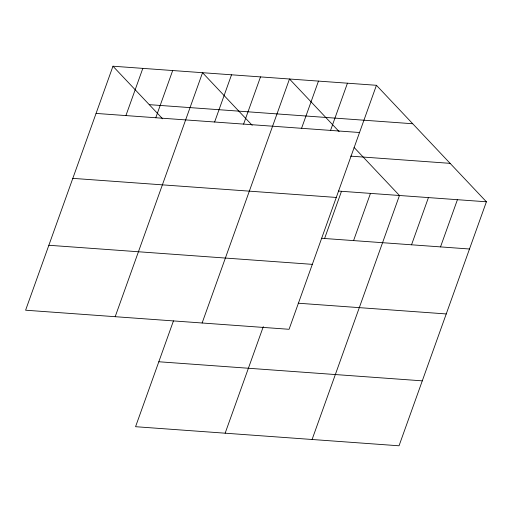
<?xml version="1.0" encoding="UTF-8"?>
<svg xmlns="http://www.w3.org/2000/svg" width="512" height="512" viewBox="0 0 512 512"><rect width="100%" height="100%" fill="white"/><g stroke="black" fill="none" stroke-linecap="round" stroke-linejoin="round"><path stroke-width="0.77" d="M112.966 66.214L25.6 310.208L289.069 329.293L376.435 85.299L112.966 66.214L162.605 118.803M125.92 115.584L142.822 68.378M155.782 117.747L172.685 70.541M115.181 316.698L202.541 72.704L252.186 125.286M214.624 122.01L231.526 74.803M243.603 124.109L260.506 76.902M173.459 320.87L135.565 426.701L399.034 445.786L486.4 201.792L376.435 85.299M202.125 322.995L289.491 79.002L339.13 131.59M301.568 128.307L318.47 81.101M330.547 130.406L347.45 83.2M225.146 433.19L263.302 326.618M324.589 238.502L341.491 191.296M353.568 240.602L370.47 193.395M312.09 439.488L399.456 195.494L354.086 147.43M411.533 244.8L428.435 197.594M440.518 246.899L457.421 199.693M149.254 104.653L412.723 123.744M96.064 113.421L359.533 132.506M350.63 156.141L450.112 163.347M338.355 191.066L486.4 201.792M72.806 178.362L336.282 197.446M321.453 238.272L469.498 248.998M48.851 245.267L312.32 264.352M298.202 303.213L446.246 313.939M158.816 361.76L422.291 380.845"/></g></svg>
